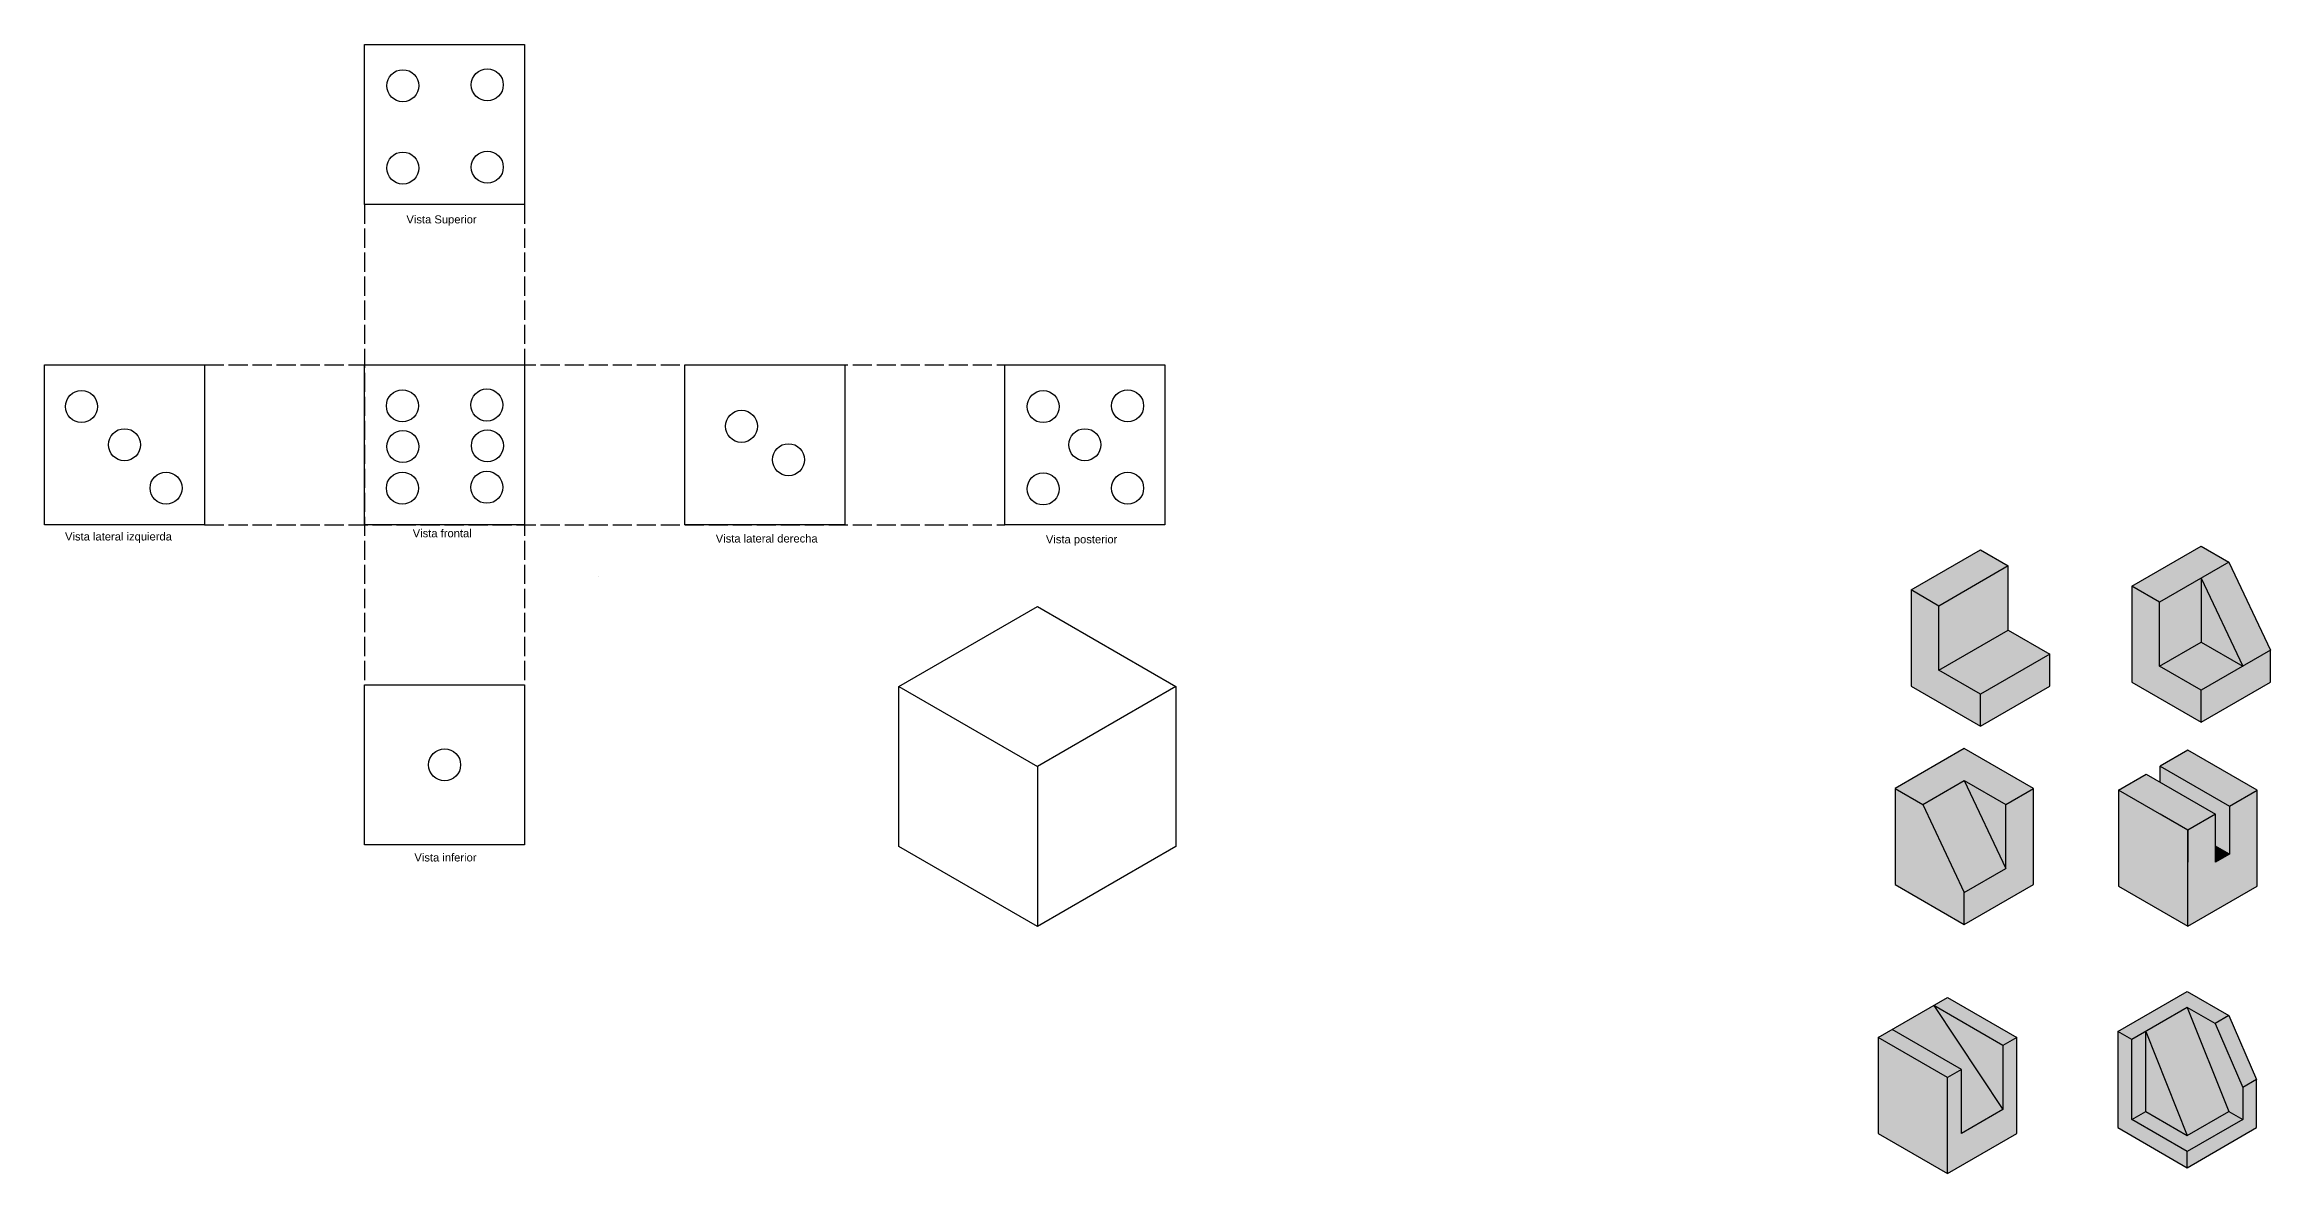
# Model space of a CAD drawing. Header units: millimetres. Extents: x 1502 to 1798, y 2224 to 2310.
# Drawn here: x 1502.4 to 1641.4, y 2239.8 to 2310.3 of the extents above; entities that cross this region are included whole.
import ezdxf

# ---------------------------------------------------------------- set-up
doc = ezdxf.new("R2010")
doc.units = ezdxf.units.MM
doc.header["$LTSCALE"] = 0.1
doc.linetypes.add('ACAD_ISO02W100', pattern=[15, 12, -3])
doc.styles.get("Standard").update_dxf_attribs({"font": 'arial.ttf'})

msp = doc.modelspace()

# ---------------------------------------------------------------- hatches: boundary and pattern name
at = {"linetype": 'Continuous', "true_color": 0x2776bb}
h = msp.add_hatch(color=152, dxfattribs=at)
h.dxf.hatch_style = 1
h.paths.add_polyline_path([(1625.052, 2277.728), (1623.32, 2278.728), (1618.99, 2276.228), (1620.722, 2275.228)])
at = {"linetype": 'Continuous', "true_color": 0x642165}
h = msp.add_hatch(color=219, dxfattribs=at)
h.dxf.hatch_style = 1
h.paths.add_polyline_path([(1638.836, 2277.966), (1637.104, 2278.966), (1632.774, 2276.466), (1634.506, 2275.466)])
at = {"linetype": 'Continuous', "true_color": 0xcd6928}
h = msp.add_hatch(color=32, dxfattribs=at)
h.dxf.hatch_style = 1
h.paths.add_polyline_path([(1620.722, 2275.228), (1620.722, 2271.228), (1625.052, 2273.728), (1625.052, 2277.728)])
at = {"linetype": 'Continuous', "true_color": 0x93278f}
h = msp.add_hatch(color=217, dxfattribs=at)
h.dxf.hatch_style = 1
h.paths.add_polyline_path([(1634.506, 2271.466), (1637.104, 2272.966), (1637.104, 2276.966), (1634.506, 2275.466)])
at = {"linetype": 'Continuous'}
h = msp.add_hatch(color=6, dxfattribs=at)
h.dxf.hatch_style = 1
h.paths.add_polyline_path([(1638.836, 2277.966), (1637.104, 2276.966), (1639.702, 2271.466), (1641.434, 2272.466)])
at = {"linetype": 'Continuous', "true_color": 0xffffff}
h = msp.add_hatch(color=7, dxfattribs=at)
h.dxf.hatch_style = 1
h.paths.add_polyline_path([(1637.104, 2272.966), (1639.702, 2271.466), (1637.104, 2276.966)])
at = {"linetype": 'Continuous', "true_color": 0x58ba48}
h = msp.add_hatch(color=85, dxfattribs=at)
h.dxf.hatch_style = 1
h.paths.add_polyline_path([(1618.99, 2270.228), (1623.32, 2267.728), (1623.32, 2269.728), (1620.722, 2271.228), (1620.722, 2275.228), (1618.99, 2276.228)])
at = {"linetype": 'Continuous', "true_color": 0xddb3d4}
h = msp.add_hatch(color=254, dxfattribs=at)
h.dxf.hatch_style = 1
h.paths.add_polyline_path([(1637.104, 2267.966), (1637.104, 2269.966), (1634.506, 2271.466), (1634.506, 2275.466), (1632.774, 2276.466), (1632.774, 2270.466)])
at = {"linetype": 'Continuous', "true_color": 0xf8d731}
h = msp.add_hatch(color=40, dxfattribs=at)
h.dxf.hatch_style = 1
h.paths.add_polyline_path([(1620.722, 2271.228), (1623.32, 2269.728), (1627.65, 2272.228), (1625.052, 2273.728)])
at = {"linetype": 'Continuous', "true_color": 0xa953a0}
h = msp.add_hatch(color=215, dxfattribs=at)
h.dxf.hatch_style = 1
h.paths.add_polyline_path([(1634.506, 2271.466), (1637.104, 2269.966), (1639.702, 2271.466), (1637.104, 2272.966)])
at = {"linetype": 'Continuous', "true_color": 0xcecce6}
h = msp.add_hatch(color=254, dxfattribs=at)
h.dxf.hatch_style = 1
h.paths.add_polyline_path([(1627.65, 2270.228), (1627.65, 2272.228), (1623.32, 2269.728), (1623.32, 2267.728)])
at = {"linetype": 'Continuous', "true_color": 0xd19cc7}
h = msp.add_hatch(color=9, dxfattribs=at)
h.dxf.hatch_style = 1
h.paths.add_polyline_path([(1641.434, 2270.466), (1641.434, 2272.466), (1637.104, 2269.966), (1637.104, 2267.966)])
at = {"linetype": 'Continuous', "true_color": 0xf7abae}
h = msp.add_hatch(color=241, dxfattribs=at)
h.dxf.hatch_style = 1
h.paths.add_polyline_path([(1637.104, 2269.966), (1637.104, 2267.966), (1641.434, 2270.466), (1641.434, 2272.466)])
at = {"linetype": 'Continuous', "true_color": 0xcd6928}
h = msp.add_hatch(color=32, dxfattribs=at)
h.dxf.hatch_style = 1
h.paths.add_polyline_path([(1622.305, 2266.325), (1617.975, 2263.825), (1619.707, 2262.825), (1622.305, 2264.325), (1624.903, 2262.825), (1626.635, 2263.825)])
at = {"linetype": 'Continuous', "true_color": 0x22346e}
h = msp.add_hatch(color=159, dxfattribs=at)
h.dxf.hatch_style = 1
h.paths.add_polyline_path([(1636.272, 2266.224), (1634.54, 2265.224), (1638.87, 2262.724), (1640.602, 2263.724)])
at = {"linetype": 'Continuous', "true_color": 0xfecc66}
h = msp.add_hatch(color=31, dxfattribs=at)
h.dxf.hatch_style = 1
h.paths.add_polyline_path([(1622.305, 2264.325), (1619.707, 2262.825), (1622.305, 2257.325), (1624.903, 2258.825)])
at = {"linetype": 'Continuous', "true_color": 0xf8991e}
h = msp.add_hatch(color=30, dxfattribs=at)
h.dxf.hatch_style = 1
h.paths.add_polyline_path([(1624.903, 2262.825), (1622.305, 2264.325), (1624.903, 2258.825)])
at = {"linetype": 'Continuous', "true_color": 0x136734}
h = msp.add_hatch(color=116, dxfattribs=at)
h.dxf.hatch_style = 1
h.paths.add_polyline_path([(1633.674, 2264.724), (1631.942, 2263.724), (1636.272, 2261.224), (1638.004, 2262.224)])
at = {"linetype": 'Continuous', "true_color": 0x991b1e}
h = msp.add_hatch(color=244, dxfattribs=at)
h.dxf.hatch_style = 1
h.paths.add_polyline_path([(1638.87, 2262.724), (1634.54, 2265.224), (1634.54, 2264.224), (1638.004, 2262.224), (1638.004, 2260.224), (1638.87, 2259.724)])
at = {"linetype": 'Continuous', "true_color": 0xf4ee51}
h = msp.add_hatch(color=41, dxfattribs=at)
h.dxf.hatch_style = 1
h.paths.add_polyline_path([(1619.707, 2262.825), (1617.975, 2263.825), (1617.975, 2257.825), (1622.305, 2255.325), (1622.305, 2257.325)])
at = {"linetype": 'Continuous', "true_color": 0xedee99}
h = msp.add_hatch(color=61, dxfattribs=at)
h.dxf.hatch_style = 1
h.paths.add_polyline_path([(1626.635, 2257.825), (1626.635, 2263.825), (1624.903, 2262.825), (1624.903, 2258.825), (1622.305, 2257.325), (1622.305, 2255.325)])
at = {"linetype": 'Continuous', "true_color": 0x727430}
h = msp.add_hatch(color=67, dxfattribs=at)
h.dxf.hatch_style = 1
h.paths.add_polyline_path([(1636.272, 2261.224), (1634.54, 2262.224), (1631.942, 2263.724), (1631.942, 2257.724), (1636.272, 2255.224)])
at = {"linetype": 'Continuous', "true_color": 0x293189}
h = msp.add_hatch(color=177, dxfattribs=at)
h.dxf.hatch_style = 1
h.paths.add_polyline_path([(1640.602, 2257.724), (1640.602, 2263.724), (1638.87, 2262.724), (1638.87, 2259.724), (1638.004, 2259.224), (1638.004, 2262.224), (1636.272, 2261.224), (1636.272, 2259.224), (1636.272, 2255.224)])
at = {"linetype": 'Continuous', "true_color": 0x93278f}
h = msp.add_hatch(color=217, dxfattribs=at)
h.dxf.hatch_style = 1
h.paths.add_polyline_path([(1640.602, 2257.724), (1640.602, 2263.724), (1638.87, 2262.724), (1638.87, 2259.724), (1638.004, 2259.224), (1638.004, 2262.224), (1636.272, 2261.224), (1636.272, 2259.224), (1636.272, 2255.224)])
at = {"linetype": 'Continuous', "true_color": 0x293189}
h = msp.add_hatch(color=177, dxfattribs=at)
h.dxf.hatch_style = 1
h.paths.add_polyline_path([(1638.87, 2259.724), (1638.004, 2260.224), (1638.004, 2259.224)])
at = {"linetype": 'Continuous', "true_color": 0xd19cc7}
h = msp.add_hatch(color=9, dxfattribs=at)
h.dxf.hatch_style = 1
h.paths.add_polyline_path([(1621.256, 2250.778), (1620.39, 2250.278), (1624.72, 2247.778), (1625.586, 2248.278)])
at = {"linetype": 'Continuous', "true_color": 0xddb3d4}
h = msp.add_hatch(color=254, dxfattribs=at)
h.dxf.hatch_style = 1
h.paths.add_polyline_path([(1621.256, 2250.778), (1620.39, 2250.278), (1624.72, 2247.778), (1625.586, 2248.278)])
h = msp.add_hatch(color=254, dxfattribs=at)
h.dxf.hatch_style = 1
h.paths.add_polyline_path([(1636.236, 2251.141), (1631.906, 2248.641), (1632.772, 2248.141), (1636.236, 2250.141), (1637.968, 2249.141), (1638.834, 2249.641)])
at = {"linetype": 'Continuous', "true_color": 0x642165}
h = msp.add_hatch(color=219, dxfattribs=at)
h.dxf.hatch_style = 1
h.paths.add_polyline_path([(1620.39, 2250.278), (1617.792, 2248.778), (1622.122, 2246.278), (1622.122, 2242.278), (1624.72, 2243.778)])
at = {"linetype": 'Continuous', "true_color": 0xd19cc7}
h = msp.add_hatch(color=9, dxfattribs=at)
h.dxf.hatch_style = 1
h.paths.add_polyline_path([(1624.72, 2247.778), (1620.39, 2250.278), (1624.72, 2243.778)])
at = {"linetype": 'Continuous', "true_color": 0xcecce6}
h = msp.add_hatch(color=254, dxfattribs=at)
h.dxf.hatch_style = 1
h.paths.add_polyline_path([(1624.72, 2247.778), (1620.39, 2250.278), (1624.72, 2243.778)])
h = msp.add_hatch(color=254, dxfattribs=at)
h.dxf.hatch_style = 1
h.paths.add_polyline_path([(1633.638, 2248.641), (1632.772, 2248.141), (1632.772, 2243.141), (1633.638, 2243.641)])
h.paths.add_polyline_path([(1637.968, 2249.141), (1636.236, 2250.141), (1638.834, 2243.641), (1639.7, 2243.141), (1639.7, 2245.141)])
at = {"linetype": 'Continuous', "true_color": 0xedee99}
h = msp.add_hatch(color=61, dxfattribs=at)
h.dxf.hatch_style = 1
h.paths.add_polyline_path([(1636.236, 2250.141), (1633.638, 2248.641), (1636.236, 2242.141), (1638.834, 2243.641)])
at = {"linetype": 'Continuous', "true_color": 0xfeeab9}
h = msp.add_hatch(color=254, dxfattribs=at)
h.dxf.hatch_style = 1
h.paths.add_polyline_path([(1638.834, 2249.641), (1637.968, 2249.141), (1639.7, 2245.141), (1640.566, 2245.641)])
at = {"linetype": 'Continuous', "true_color": 0xddb3d4}
h = msp.add_hatch(color=254, dxfattribs=at)
h.dxf.hatch_style = 1
h.paths.add_polyline_path([(1617.792, 2248.778), (1616.926, 2248.278), (1621.256, 2245.778), (1622.122, 2246.278)])
at = {"linetype": 'Continuous', "true_color": 0x93278f}
h = msp.add_hatch(color=217, dxfattribs=at)
h.dxf.hatch_style = 1
h.paths.add_polyline_path([(1621.256, 2245.778), (1616.926, 2248.278), (1616.926, 2242.278), (1621.256, 2239.778)])
at = {"linetype": 'Continuous', "true_color": 0x642165}
h = msp.add_hatch(color=219, dxfattribs=at)
h.dxf.hatch_style = 1
h.paths.add_polyline_path([(1625.586, 2242.278), (1625.586, 2248.278), (1624.72, 2247.778), (1624.72, 2243.778), (1622.122, 2242.278), (1622.122, 2246.278), (1621.256, 2245.778), (1621.256, 2239.778)])
at = {"linetype": 'Continuous', "true_color": 0x636466}
h = msp.add_hatch(color=251, dxfattribs=at)
h.dxf.hatch_style = 1
h.paths.add_polyline_path([(1625.586, 2242.278), (1625.586, 2248.278), (1624.72, 2247.778), (1624.72, 2243.778), (1622.122, 2242.278), (1622.122, 2246.278), (1621.256, 2245.778), (1621.256, 2239.778)])
at = {"linetype": 'Continuous', "true_color": 0xf7abae}
h = msp.add_hatch(color=241, dxfattribs=at)
h.dxf.hatch_style = 1
h.paths.add_polyline_path([(1632.772, 2248.141), (1631.906, 2248.641), (1631.906, 2242.641), (1636.236, 2240.141), (1636.236, 2241.141), (1632.772, 2243.141)])
at = {"linetype": 'Continuous', "true_color": 0xd7ebd2}
h = msp.add_hatch(color=254, dxfattribs=at)
h.dxf.hatch_style = 1
h.paths.add_polyline_path([(1633.638, 2248.641), (1633.638, 2243.641), (1636.236, 2242.141)])
at = {"linetype": 'Continuous', "true_color": 0xffffff}
h = msp.add_hatch(color=7, dxfattribs=at)
h.dxf.hatch_style = 1
h.paths.add_polyline_path([(1640.566, 2245.641), (1639.7, 2245.141), (1639.7, 2243.141), (1636.236, 2241.141), (1636.236, 2240.141), (1640.566, 2242.641)])
at = {"linetype": 'Continuous', "true_color": 0xadddf7}
h = msp.add_hatch(color=141, dxfattribs=at)
h.dxf.hatch_style = 1
h.paths.add_polyline_path([(1633.638, 2243.641), (1632.772, 2243.141), (1636.236, 2241.141), (1639.7, 2243.141), (1638.834, 2243.641), (1636.236, 2242.141)])

# ---------------------------------------------------------------- linework, layer by layer
for p, q in [((1522.352, 2310.303), (1532.352, 2310.303)), ((1522.352, 2300.303), (1522.352, 2310.303)), ((1532.352, 2310.303), (1532.352, 2300.303)), ((1532.352, 2300.303), (1522.352, 2300.303)), ((1502.352, 2290.303), (1512.352, 2290.303)), ((1502.352, 2280.303), (1502.352, 2290.303)), ((1512.352, 2290.303), (1512.352, 2280.303)), ((1522.352, 2290.303), (1532.352, 2290.303)), ((1522.352, 2280.303), (1522.352, 2290.303)), ((1532.352, 2290.303), (1532.352, 2280.303)), ((1542.352, 2290.303), (1552.352, 2290.303)), ((1542.352, 2280.303), (1542.352, 2290.303)), ((1552.352, 2290.303), (1552.352, 2280.303)), ((1562.352, 2290.303), (1572.352, 2290.303)), ((1562.352, 2280.303), (1562.352, 2290.303)), ((1572.352, 2290.303), (1572.352, 2280.303)), ((1512.352, 2280.303), (1502.352, 2280.303)), ((1532.352, 2280.303), (1522.352, 2280.303)), ((1552.352, 2280.303), (1542.352, 2280.303)), ((1572.352, 2280.303), (1562.352, 2280.303)), ((1522.352, 2270.303), (1532.352, 2270.303)), ((1522.352, 2260.303), (1522.352, 2270.303)), ((1532.352, 2270.303), (1532.352, 2260.303)), ((1532.352, 2260.303), (1522.352, 2260.303))]:
    msp.add_line(p, q)
at = {"linetype": 'ACAD_ISO02W100'}
for p, q in [((1522.352, 2300.303), (1522.352, 2270.303)), ((1532.352, 2300.303), (1532.352, 2270.303)), ((1512.352, 2290.303), (1562.352, 2290.303)), ((1512.352, 2280.303), (1562.352, 2280.303)), ((1536.993, 2277.08), (1536.993, 2277.08))]:
    msp.add_line(p, q, dxfattribs=at)
at = {"linetype": 'Continuous'}
for p, q in [((1618.99, 2276.228), (1623.32, 2278.728)), ((1623.32, 2278.728), (1625.052, 2277.728)), ((1632.774, 2276.466), (1637.104, 2278.966)), ((1637.104, 2278.966), (1638.836, 2277.966)), ((1625.052, 2277.728), (1620.722, 2275.228)), ((1625.052, 2273.728), (1625.052, 2277.728)), ((1638.836, 2277.966), (1634.506, 2275.466)), ((1637.104, 2276.966), (1639.702, 2271.466)), ((1637.104, 2276.966), (1637.104, 2272.966)), ((1638.836, 2277.966), (1641.434, 2272.466)), ((1620.722, 2275.228), (1618.99, 2276.228)), ((1618.99, 2276.228), (1618.99, 2270.228)), ((1632.774, 2276.466), (1632.774, 2270.466)), ((1634.506, 2275.466), (1632.774, 2276.466)), ((1634.506, 2271.466), (1634.506, 2275.466)), ((1555.728, 2270.204), (1564.388, 2275.204)), ((1564.388, 2275.204), (1573.048, 2270.204)), ((1620.722, 2271.228), (1620.722, 2275.228)), ((1620.722, 2271.228), (1625.052, 2273.728)), ((1625.052, 2273.728), (1627.65, 2272.228)), ((1634.506, 2271.466), (1637.104, 2272.966)), ((1637.104, 2272.966), (1639.702, 2271.466)), ((1623.32, 2269.728), (1620.722, 2271.228)), ((1627.65, 2272.228), (1623.32, 2269.728)), ((1627.65, 2270.228), (1627.65, 2272.228)), ((1637.104, 2269.966), (1634.506, 2271.466)), ((1641.434, 2272.466), (1637.104, 2269.966)), ((1641.434, 2270.466), (1641.434, 2272.466)), ((1555.728, 2270.204), (1564.388, 2265.204)), ((1555.728, 2260.204), (1555.728, 2270.204)), ((1573.048, 2270.204), (1564.388, 2265.204)), ((1573.048, 2270.204), (1573.048, 2260.204)), ((1618.99, 2270.228), (1623.32, 2267.728)), ((1623.32, 2267.728), (1627.65, 2270.228)), ((1632.774, 2270.466), (1637.104, 2267.966)), ((1637.104, 2267.966), (1641.434, 2270.466)), ((1637.104, 2267.966), (1637.104, 2269.966)), ((1623.32, 2267.728), (1623.32, 2269.728)), ((1622.305, 2266.325), (1617.975, 2263.825)), ((1626.635, 2263.825), (1622.305, 2266.325)), ((1636.272, 2266.224), (1634.54, 2265.224)), ((1640.602, 2263.724), (1636.272, 2266.224)), ((1564.388, 2265.204), (1564.388, 2255.204)), ((1619.707, 2262.825), (1622.305, 2264.325)), ((1622.305, 2264.325), (1624.903, 2262.825)), ((1622.305, 2264.325), (1624.903, 2258.825)), ((1631.942, 2263.724), (1633.674, 2264.724)), ((1633.674, 2264.724), (1638.004, 2262.224)), ((1634.54, 2265.224), (1638.87, 2262.724)), ((1634.54, 2264.224), (1634.54, 2265.224)), ((1617.975, 2263.825), (1617.975, 2257.825)), ((1617.975, 2263.825), (1619.707, 2262.825)), ((1624.903, 2262.825), (1626.635, 2263.825)), ((1626.635, 2257.825), (1626.635, 2263.825)), ((1636.272, 2261.224), (1631.942, 2263.724)), ((1631.942, 2263.724), (1631.942, 2257.724)), ((1638.87, 2262.724), (1640.602, 2263.724)), ((1640.602, 2257.724), (1640.602, 2263.724)), ((1619.707, 2262.825), (1622.305, 2257.325)), ((1624.903, 2258.825), (1624.903, 2262.825)), ((1636.272, 2261.224), (1634.54, 2262.224)), ((1638.004, 2262.224), (1636.272, 2261.224)), ((1638.004, 2259.224), (1638.004, 2262.224)), ((1638.87, 2262.724), (1638.87, 2259.724)), ((1564.388, 2255.204), (1555.728, 2260.204)), ((1573.048, 2260.204), (1564.388, 2255.204)), ((1636.272, 2255.224), (1636.272, 2261.224)), ((1636.272, 2261.224), (1636.272, 2259.224)), ((1638.87, 2259.724), (1638.004, 2260.224)), ((1622.305, 2257.325), (1624.903, 2258.825)), ((1638.87, 2259.724), (1638.004, 2259.224)), ((1617.975, 2257.825), (1622.305, 2255.325)), ((1622.305, 2255.325), (1626.635, 2257.825)), ((1622.305, 2255.325), (1622.305, 2257.325)), ((1631.942, 2257.724), (1636.272, 2255.224)), ((1636.272, 2255.224), (1640.602, 2257.724)), ((1616.926, 2248.278), (1621.256, 2250.778)), ((1621.256, 2250.778), (1625.586, 2248.278)), ((1631.906, 2248.641), (1636.236, 2251.141)), ((1636.236, 2251.141), (1638.834, 2249.641)), ((1624.72, 2247.778), (1620.39, 2250.278)), ((1620.39, 2250.278), (1624.72, 2243.778)), ((1636.236, 2250.141), (1632.772, 2248.141)), ((1637.968, 2249.141), (1636.236, 2250.141)), ((1636.236, 2250.141), (1638.834, 2243.641)), ((1638.834, 2249.641), (1637.968, 2249.141)), ((1637.968, 2249.141), (1639.7, 2245.141)), ((1638.834, 2249.641), (1640.566, 2245.641)), ((1621.256, 2245.778), (1616.926, 2248.278)), ((1616.926, 2248.278), (1616.926, 2242.278)), ((1622.122, 2246.278), (1617.792, 2248.778)), ((1625.586, 2248.278), (1624.72, 2247.778)), ((1624.72, 2247.778), (1624.72, 2243.778)), ((1625.586, 2242.278), (1625.586, 2248.278)), ((1632.772, 2248.141), (1631.906, 2248.641)), ((1631.906, 2248.641), (1631.906, 2242.641)), ((1632.772, 2243.141), (1632.772, 2248.141)), ((1633.638, 2243.641), (1633.638, 2248.641)), ((1633.638, 2248.641), (1636.236, 2242.141)), ((1622.122, 2246.278), (1621.256, 2245.778)), ((1622.122, 2242.278), (1622.122, 2246.278)), ((1621.256, 2239.778), (1621.256, 2245.778)), ((1640.566, 2245.641), (1639.7, 2245.141)), ((1639.7, 2245.141), (1639.7, 2243.141)), ((1640.566, 2242.641), (1640.566, 2245.641)), ((1624.72, 2243.778), (1622.122, 2242.278)), ((1632.772, 2243.141), (1633.638, 2243.641)), ((1633.638, 2243.641), (1636.236, 2242.141)), ((1636.236, 2242.141), (1638.834, 2243.641)), ((1638.834, 2243.641), (1639.7, 2243.141)), ((1616.926, 2242.278), (1621.256, 2239.778)), ((1621.256, 2239.778), (1625.586, 2242.278)), ((1631.906, 2242.641), (1636.236, 2240.141)), ((1636.236, 2241.141), (1632.772, 2243.141)), ((1639.7, 2243.141), (1636.236, 2241.141)), ((1636.236, 2240.141), (1640.566, 2242.641)), ((1636.236, 2240.141), (1636.236, 2241.141))]:
    msp.add_line(p, q, dxfattribs=at)
for centre in [(1530.017, 2307.783), (1524.737, 2307.732), (1524.737, 2302.589), (1530.017, 2302.64), (1504.665, 2287.686), (1524.713, 2287.734), (1529.992, 2287.785), (1564.747, 2287.683), (1570.026, 2287.734), (1545.902, 2286.452), (1507.352, 2285.303), (1524.742, 2285.188), (1530.022, 2285.239), (1548.836, 2284.367), (1567.352, 2285.303), (1509.944, 2282.594), (1524.713, 2282.592), (1529.992, 2282.643), (1564.747, 2282.541), (1570.026, 2282.592), (1527.352, 2265.303)]:
    msp.add_circle(centre, 1, dxfattribs=at)

# ---------------------------------------------------------------- texts
at = {"linetype": 'Continuous', "char_height": 0.5, "attachment_point": 1}
for s, insert in [('Vista Superior', (1524.965, 2299.629)), ('Vista lateral izquierda', (1503.634, 2279.821)), ('Vista frontal', (1525.357, 2280.023)), ('Vista lateral derecha', (1544.292, 2279.694)), ('Vista posterior', (1564.919, 2279.646)), ('Vista inferior', (1525.463, 2259.769))]:
    msp.add_mtext_dynamic_manual_height_columns(s, width=9.41735, gutter_width=12.5, heights=[0], dxfattribs=dict(at, insert=insert))

doc.saveas('drawing.dxf')
